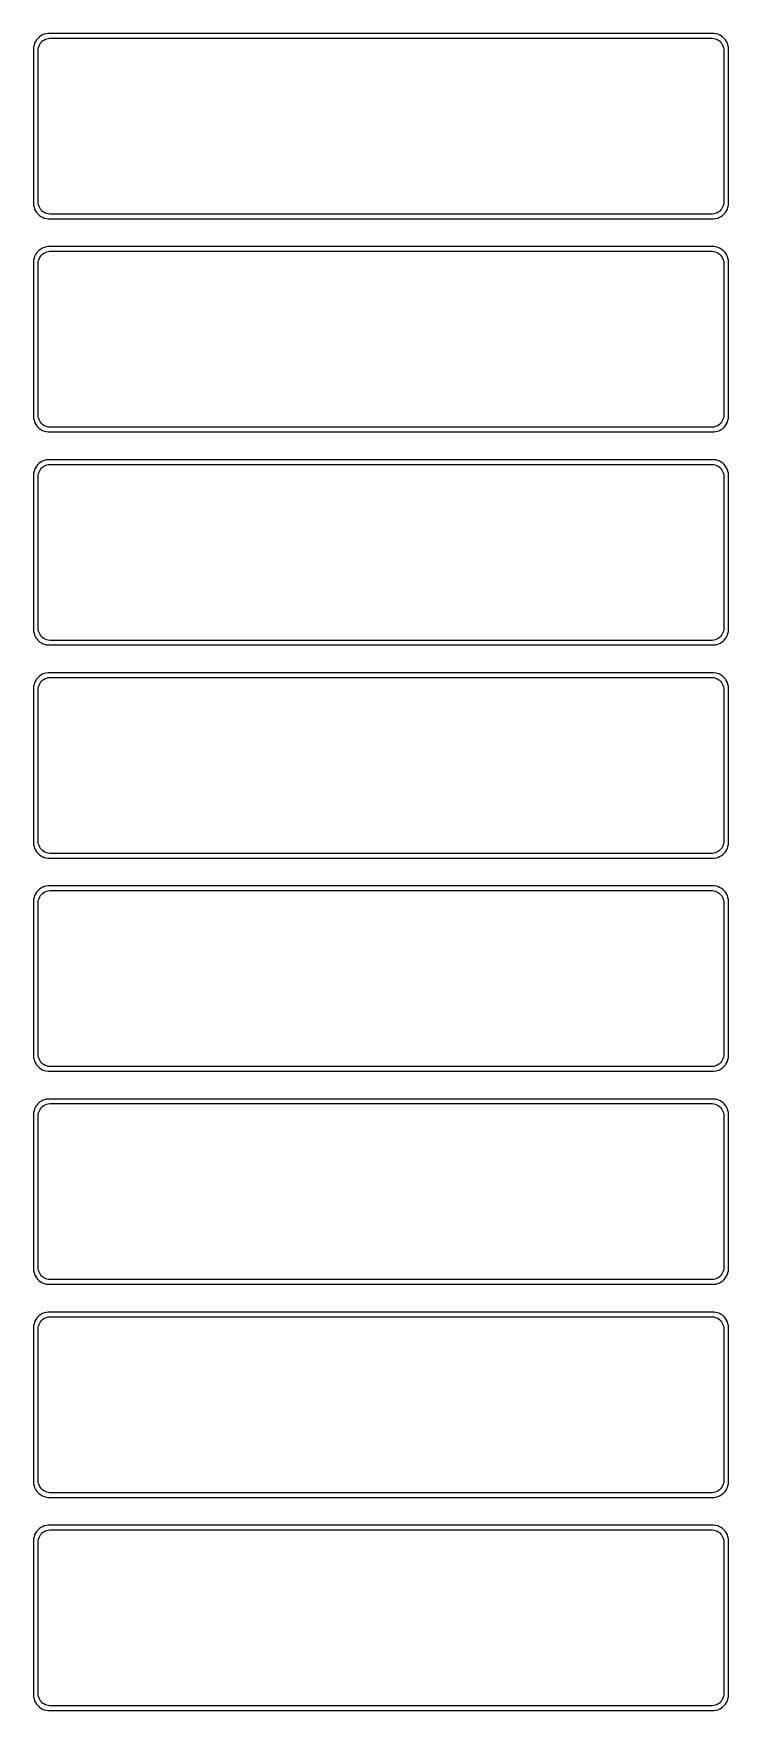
# Model space of a CAD drawing. Header units: metres. Extents: x -112 to 112, y 1005 to 2031.
# Drawn here: x -112 to 112, y 1488 to 2031 of the extents above; entities that cross this region are included whole.
import ezdxf

# ---------------------------------------------------------------- set-up
doc = ezdxf.new("R2010")
doc.units = ezdxf.units.M

msp = doc.modelspace()

# ---------------------------------------------------------------- linework, layer by layer
for p, q in [((-109.045, 2030.76), (-109.629, 2030.52)), ((-108.437, 2030.91), (-109.045, 2030.76)), ((-107.814, 2030.99), (-108.437, 2030.91)), ((107.814, 2030.99), (-107.814, 2030.99)), ((108.437, 2030.91), (107.814, 2030.99)), ((109.045, 2030.76), (108.437, 2030.91)), ((109.629, 2030.52), (109.045, 2030.76)), ((-112.461, 2026.63), (-112.5, 2026)), ((-112.5, 2026), (-112.5, 1976)), ((-112.343, 2027.24), (-112.461, 2026.63)), ((-112.149, 2027.84), (-112.343, 2027.24)), ((-111.882, 2028.41), (-112.149, 2027.84)), ((-111.545, 2028.94), (-111.882, 2028.41)), ((-111.145, 2029.42), (-111.545, 2028.94)), ((-110.687, 2029.85), (-111.145, 2029.42)), ((-111, 2025.5), (-110.968, 2026)), ((-111, 1976.5), (-111, 2025.5)), ((-110.968, 2026), (-110.874, 2026.49)), ((-110.874, 2026.49), (-110.719, 2026.97)), ((-110.719, 2026.97), (-110.505, 2027.43)), ((-110.179, 2030.22), (-110.687, 2029.85)), ((-110.505, 2027.43), (-110.236, 2027.85)), ((-110.236, 2027.85), (-109.916, 2028.24)), ((-109.629, 2030.52), (-110.179, 2030.22)), ((-109.916, 2028.24), (-109.55, 2028.58)), ((-109.55, 2028.58), (-109.143, 2028.88)), ((-109.143, 2028.88), (-108.703, 2029.12)), ((-108.703, 2029.12), (-108.236, 2029.3)), ((-108.236, 2029.3), (-107.75, 2029.43)), ((-107.75, 2029.43), (-107.251, 2029.49)), ((-107.251, 2029.49), (107.251, 2029.49)), ((107.251, 2029.49), (107.75, 2029.43)), ((107.75, 2029.43), (108.236, 2029.3)), ((108.236, 2029.3), (108.703, 2029.12)), ((108.703, 2029.12), (109.143, 2028.88)), ((109.143, 2028.88), (109.55, 2028.58)), ((109.55, 2028.58), (109.916, 2028.24)), ((110.179, 2030.22), (109.629, 2030.52)), ((109.916, 2028.24), (110.236, 2027.85)), ((110.687, 2029.85), (110.179, 2030.22)), ((110.236, 2027.85), (110.505, 2027.43)), ((110.505, 2027.43), (110.719, 2026.97)), ((111.145, 2029.42), (110.687, 2029.85)), ((110.719, 2026.97), (110.874, 2026.49)), ((110.874, 2026.49), (110.968, 2026)), ((110.968, 2026), (111, 2025.5)), ((111, 2025.5), (111, 1976.5)), ((111.545, 2028.94), (111.145, 2029.42)), ((111.882, 2028.41), (111.545, 2028.94)), ((112.149, 2027.84), (111.882, 2028.41)), ((112.343, 2027.24), (112.149, 2027.84)), ((112.461, 2026.63), (112.343, 2027.24)), ((112.5, 2026), (112.461, 2026.63)), ((112.5, 1976), (112.5, 2026)), ((-110.968, 1976), (-111, 1976.5)), ((111, 1976.5), (110.968, 1976)), ((-112.5, 1976), (-112.461, 1975.37)), ((-112.461, 1975.37), (-112.343, 1974.76)), ((-112.343, 1974.76), (-112.149, 1974.16)), ((-112.149, 1974.16), (-111.882, 1973.59)), ((-111.882, 1973.59), (-111.545, 1973.06)), ((-111.545, 1973.06), (-111.145, 1972.58)), ((-111.145, 1972.58), (-110.687, 1972.15)), ((-110.874, 1975.51), (-110.968, 1976)), ((-110.719, 1975.03), (-110.874, 1975.51)), ((-110.505, 1974.57), (-110.719, 1975.03)), ((-110.687, 1972.15), (-110.179, 1971.78)), ((-110.236, 1974.15), (-110.505, 1974.57)), ((-109.916, 1973.76), (-110.236, 1974.15)), ((-110.179, 1971.78), (-109.629, 1971.48)), ((-109.55, 1973.42), (-109.916, 1973.76)), ((-109.629, 1971.48), (-109.045, 1971.24)), ((-109.143, 1973.12), (-109.55, 1973.42)), ((-108.703, 1972.88), (-109.143, 1973.12)), ((-109.045, 1971.24), (-108.437, 1971.09)), ((-108.236, 1972.7), (-108.703, 1972.88)), ((-108.437, 1971.09), (-107.814, 1971.01)), ((-107.75, 1972.57), (-108.236, 1972.7)), ((-107.251, 1972.51), (-107.75, 1972.57)), ((107.251, 1972.51), (-107.251, 1972.51)), ((107.75, 1972.57), (107.251, 1972.51)), ((108.236, 1972.7), (107.75, 1972.57)), ((107.814, 1971.01), (108.437, 1971.09)), ((108.703, 1972.88), (108.236, 1972.7)), ((108.437, 1971.09), (109.045, 1971.24)), ((109.143, 1973.12), (108.703, 1972.88)), ((109.045, 1971.24), (109.629, 1971.48)), ((109.55, 1973.42), (109.143, 1973.12)), ((109.916, 1973.76), (109.55, 1973.42)), ((109.629, 1971.48), (110.179, 1971.78)), ((110.236, 1974.15), (109.916, 1973.76)), ((110.179, 1971.78), (110.687, 1972.15)), ((110.505, 1974.57), (110.236, 1974.15)), ((110.719, 1975.03), (110.505, 1974.57)), ((110.687, 1972.15), (111.145, 1972.58)), ((110.874, 1975.51), (110.719, 1975.03)), ((110.968, 1976), (110.874, 1975.51)), ((111.145, 1972.58), (111.545, 1973.06)), ((111.545, 1973.06), (111.882, 1973.59)), ((111.882, 1973.59), (112.149, 1974.16)), ((112.149, 1974.16), (112.343, 1974.76)), ((112.343, 1974.76), (112.461, 1975.37)), ((112.461, 1975.37), (112.5, 1976)), ((-107.814, 1971.01), (107.814, 1971.01)), ((-111.145, 1960.42), (-111.545, 1959.94)), ((-110.687, 1960.85), (-111.145, 1960.42)), ((-110.179, 1961.22), (-110.687, 1960.85)), ((-109.629, 1961.52), (-110.179, 1961.22)), ((-109.045, 1961.76), (-109.629, 1961.52)), ((-108.437, 1961.91), (-109.045, 1961.76)), ((-108.703, 1960.12), (-108.236, 1960.3)), ((-107.814, 1961.99), (-108.437, 1961.91)), ((-108.236, 1960.3), (-107.75, 1960.43)), ((107.814, 1961.99), (-107.814, 1961.99)), ((-107.75, 1960.43), (-107.251, 1960.49)), ((-107.251, 1960.49), (107.251, 1960.49)), ((107.251, 1960.49), (107.75, 1960.43)), ((107.75, 1960.43), (108.236, 1960.3)), ((108.437, 1961.91), (107.814, 1961.99)), ((108.236, 1960.3), (108.703, 1960.12)), ((109.045, 1961.76), (108.437, 1961.91)), ((109.629, 1961.52), (109.045, 1961.76)), ((110.179, 1961.22), (109.629, 1961.52)), ((110.687, 1960.85), (110.179, 1961.22)), ((111.145, 1960.42), (110.687, 1960.85)), ((111.545, 1959.94), (111.145, 1960.42)), ((-112.461, 1957.63), (-112.5, 1957)), ((-112.5, 1957), (-112.5, 1907)), ((-112.343, 1958.24), (-112.461, 1957.63)), ((-112.149, 1958.84), (-112.343, 1958.24)), ((-111.882, 1959.41), (-112.149, 1958.84)), ((-111.545, 1959.94), (-111.882, 1959.41)), ((-111, 1956.5), (-110.968, 1957)), ((-111, 1907.5), (-111, 1956.5)), ((-110.968, 1957), (-110.874, 1957.49)), ((-110.874, 1957.49), (-110.719, 1957.97)), ((-110.719, 1957.97), (-110.505, 1958.43)), ((-110.505, 1958.43), (-110.236, 1958.85)), ((-110.236, 1958.85), (-109.916, 1959.24)), ((-109.916, 1959.24), (-109.55, 1959.58)), ((-109.55, 1959.58), (-109.143, 1959.88)), ((-109.143, 1959.88), (-108.703, 1960.12)), ((108.703, 1960.12), (109.143, 1959.88)), ((109.143, 1959.88), (109.55, 1959.58)), ((109.55, 1959.58), (109.916, 1959.24)), ((109.916, 1959.24), (110.236, 1958.85)), ((110.236, 1958.85), (110.505, 1958.43)), ((110.505, 1958.43), (110.719, 1957.97)), ((110.719, 1957.97), (110.874, 1957.49)), ((110.874, 1957.49), (110.968, 1957)), ((110.968, 1957), (111, 1956.5)), ((111, 1956.5), (111, 1907.5)), ((111.882, 1959.41), (111.545, 1959.94)), ((112.149, 1958.84), (111.882, 1959.41)), ((112.343, 1958.24), (112.149, 1958.84)), ((112.461, 1957.63), (112.343, 1958.24)), ((112.5, 1957), (112.461, 1957.63)), ((112.5, 1907), (112.5, 1957)), ((-112.5, 1907), (-112.461, 1906.37)), ((-112.461, 1906.37), (-112.343, 1905.76)), ((-110.968, 1907), (-111, 1907.5)), ((-110.874, 1906.51), (-110.968, 1907)), ((-110.719, 1906.03), (-110.874, 1906.51)), ((-110.505, 1905.57), (-110.719, 1906.03)), ((110.719, 1906.03), (110.505, 1905.57)), ((110.874, 1906.51), (110.719, 1906.03)), ((110.968, 1907), (110.874, 1906.51)), ((111, 1907.5), (110.968, 1907)), ((112.343, 1905.76), (112.461, 1906.37)), ((112.461, 1906.37), (112.5, 1907)), ((-112.343, 1905.76), (-112.149, 1905.16)), ((-112.149, 1905.16), (-111.882, 1904.59)), ((-111.882, 1904.59), (-111.545, 1904.06)), ((-111.545, 1904.06), (-111.145, 1903.58)), ((-111.145, 1903.58), (-110.687, 1903.15)), ((-110.687, 1903.15), (-110.179, 1902.78)), ((-110.236, 1905.15), (-110.505, 1905.57)), ((-109.916, 1904.76), (-110.236, 1905.15)), ((-110.179, 1902.78), (-109.629, 1902.48)), ((-109.55, 1904.42), (-109.916, 1904.76)), ((-109.629, 1902.48), (-109.045, 1902.24)), ((-109.143, 1904.12), (-109.55, 1904.42)), ((-108.703, 1903.88), (-109.143, 1904.12)), ((-109.045, 1902.24), (-108.437, 1902.09)), ((-108.236, 1903.7), (-108.703, 1903.88)), ((-108.437, 1902.09), (-107.814, 1902.01)), ((-107.75, 1903.57), (-108.236, 1903.7)), ((-107.814, 1902.01), (107.814, 1902.01)), ((-107.251, 1903.51), (-107.75, 1903.57)), ((107.251, 1903.51), (-107.251, 1903.51)), ((107.75, 1903.57), (107.251, 1903.51)), ((108.236, 1903.7), (107.75, 1903.57)), ((107.814, 1902.01), (108.437, 1902.09)), ((108.703, 1903.88), (108.236, 1903.7)), ((108.437, 1902.09), (109.045, 1902.24)), ((109.143, 1904.12), (108.703, 1903.88)), ((109.045, 1902.24), (109.629, 1902.48)), ((109.55, 1904.42), (109.143, 1904.12)), ((109.916, 1904.76), (109.55, 1904.42)), ((109.629, 1902.48), (110.179, 1902.78)), ((110.236, 1905.15), (109.916, 1904.76)), ((110.179, 1902.78), (110.687, 1903.15)), ((110.505, 1905.57), (110.236, 1905.15)), ((110.687, 1903.15), (111.145, 1903.58)), ((111.145, 1903.58), (111.545, 1904.06)), ((111.545, 1904.06), (111.882, 1904.59)), ((111.882, 1904.59), (112.149, 1905.16)), ((112.149, 1905.16), (112.343, 1905.76)), ((-112.149, 1889.84), (-112.343, 1889.24)), ((-111.882, 1890.41), (-112.149, 1889.84)), ((-111.545, 1890.94), (-111.882, 1890.41)), ((-111.145, 1891.42), (-111.545, 1890.94)), ((-110.687, 1891.85), (-111.145, 1891.42)), ((-110.179, 1892.22), (-110.687, 1891.85)), ((-110.505, 1889.43), (-110.236, 1889.85)), ((-110.236, 1889.85), (-109.916, 1890.24)), ((-109.629, 1892.52), (-110.179, 1892.22)), ((-109.916, 1890.24), (-109.55, 1890.58)), ((-109.045, 1892.76), (-109.629, 1892.52)), ((-109.55, 1890.58), (-109.143, 1890.88)), ((-109.143, 1890.88), (-108.703, 1891.12)), ((-108.437, 1892.91), (-109.045, 1892.76)), ((-108.703, 1891.12), (-108.236, 1891.3)), ((-107.814, 1892.99), (-108.437, 1892.91)), ((-108.236, 1891.3), (-107.75, 1891.43)), ((107.814, 1892.99), (-107.814, 1892.99)), ((-107.75, 1891.43), (-107.251, 1891.49)), ((-107.251, 1891.49), (107.251, 1891.49)), ((107.251, 1891.49), (107.75, 1891.43)), ((107.75, 1891.43), (108.236, 1891.3)), ((108.437, 1892.91), (107.814, 1892.99)), ((108.236, 1891.3), (108.703, 1891.12)), ((109.045, 1892.76), (108.437, 1892.91)), ((108.703, 1891.12), (109.143, 1890.88)), ((109.629, 1892.52), (109.045, 1892.76)), ((109.143, 1890.88), (109.55, 1890.58)), ((109.55, 1890.58), (109.916, 1890.24)), ((110.179, 1892.22), (109.629, 1892.52)), ((109.916, 1890.24), (110.236, 1889.85)), ((110.687, 1891.85), (110.179, 1892.22)), ((110.236, 1889.85), (110.505, 1889.43)), ((111.145, 1891.42), (110.687, 1891.85)), ((111.545, 1890.94), (111.145, 1891.42)), ((111.882, 1890.41), (111.545, 1890.94)), ((112.149, 1889.84), (111.882, 1890.41)), ((112.343, 1889.24), (112.149, 1889.84)), ((-112.461, 1888.63), (-112.5, 1888)), ((-112.5, 1888), (-112.5, 1838)), ((-112.343, 1889.24), (-112.461, 1888.63)), ((-111, 1887.5), (-110.968, 1888)), ((-111, 1838.5), (-111, 1887.5)), ((-110.968, 1888), (-110.874, 1888.49)), ((-110.874, 1888.49), (-110.719, 1888.97)), ((-110.719, 1888.97), (-110.505, 1889.43)), ((110.505, 1889.43), (110.719, 1888.97)), ((110.719, 1888.97), (110.874, 1888.49)), ((110.874, 1888.49), (110.968, 1888)), ((110.968, 1888), (111, 1887.5)), ((111, 1887.5), (111, 1838.5)), ((112.461, 1888.63), (112.343, 1889.24)), ((112.5, 1888), (112.461, 1888.63)), ((112.5, 1838), (112.5, 1888)), ((-112.5, 1838), (-112.461, 1837.37)), ((-112.461, 1837.37), (-112.343, 1836.76)), ((-112.343, 1836.76), (-112.149, 1836.16)), ((-112.149, 1836.16), (-111.882, 1835.59)), ((-111.882, 1835.59), (-111.545, 1835.06)), ((-110.968, 1838), (-111, 1838.5)), ((-110.874, 1837.51), (-110.968, 1838)), ((-110.719, 1837.03), (-110.874, 1837.51)), ((-110.505, 1836.57), (-110.719, 1837.03)), ((-110.236, 1836.15), (-110.505, 1836.57)), ((-109.916, 1835.76), (-110.236, 1836.15)), ((-109.55, 1835.42), (-109.916, 1835.76)), ((-109.143, 1835.12), (-109.55, 1835.42)), ((109.55, 1835.42), (109.143, 1835.12)), ((109.916, 1835.76), (109.55, 1835.42)), ((110.236, 1836.15), (109.916, 1835.76)), ((110.505, 1836.57), (110.236, 1836.15)), ((110.719, 1837.03), (110.505, 1836.57)), ((110.874, 1837.51), (110.719, 1837.03)), ((110.968, 1838), (110.874, 1837.51)), ((111, 1838.5), (110.968, 1838)), ((111.545, 1835.06), (111.882, 1835.59)), ((111.882, 1835.59), (112.149, 1836.16)), ((112.149, 1836.16), (112.343, 1836.76)), ((112.343, 1836.76), (112.461, 1837.37)), ((112.461, 1837.37), (112.5, 1838)), ((-111.545, 1835.06), (-111.145, 1834.58)), ((-111.145, 1834.58), (-110.687, 1834.15)), ((-110.687, 1834.15), (-110.179, 1833.78)), ((-110.179, 1833.78), (-109.629, 1833.48)), ((-109.629, 1833.48), (-109.045, 1833.24)), ((-108.703, 1834.88), (-109.143, 1835.12)), ((-109.045, 1833.24), (-108.437, 1833.09)), ((-108.236, 1834.7), (-108.703, 1834.88)), ((-108.437, 1833.09), (-107.814, 1833.01)), ((-107.75, 1834.57), (-108.236, 1834.7)), ((-107.814, 1833.01), (107.814, 1833.01)), ((-107.251, 1834.51), (-107.75, 1834.57)), ((107.251, 1834.51), (-107.251, 1834.51)), ((107.75, 1834.57), (107.251, 1834.51)), ((108.236, 1834.7), (107.75, 1834.57)), ((107.814, 1833.01), (108.437, 1833.09)), ((108.703, 1834.88), (108.236, 1834.7)), ((108.437, 1833.09), (109.045, 1833.24)), ((109.143, 1835.12), (108.703, 1834.88)), ((109.045, 1833.24), (109.629, 1833.48)), ((109.629, 1833.48), (110.179, 1833.78)), ((110.179, 1833.78), (110.687, 1834.15)), ((110.687, 1834.15), (111.145, 1834.58)), ((111.145, 1834.58), (111.545, 1835.06)), ((-112.461, 1819.63), (-112.5, 1819)), ((-112.5, 1819), (-112.5, 1769)), ((-112.343, 1820.24), (-112.461, 1819.63)), ((-112.149, 1820.84), (-112.343, 1820.24)), ((-111.882, 1821.41), (-112.149, 1820.84)), ((-111.545, 1821.94), (-111.882, 1821.41)), ((-111.145, 1822.42), (-111.545, 1821.94)), ((-110.687, 1822.85), (-111.145, 1822.42)), ((-111, 1818.5), (-110.968, 1819)), ((-110.968, 1819), (-110.874, 1819.49)), ((-110.874, 1819.49), (-110.719, 1819.97)), ((-110.719, 1819.97), (-110.505, 1820.43)), ((-110.179, 1823.22), (-110.687, 1822.85)), ((-110.505, 1820.43), (-110.236, 1820.85)), ((-110.236, 1820.85), (-109.916, 1821.24)), ((-109.629, 1823.52), (-110.179, 1823.22)), ((-109.916, 1821.24), (-109.55, 1821.58)), ((-109.045, 1823.76), (-109.629, 1823.52)), ((-109.55, 1821.58), (-109.143, 1821.88)), ((-109.143, 1821.88), (-108.703, 1822.12)), ((-108.437, 1823.91), (-109.045, 1823.76)), ((-108.703, 1822.12), (-108.236, 1822.3)), ((-107.814, 1823.99), (-108.437, 1823.91)), ((-108.236, 1822.3), (-107.75, 1822.43)), ((107.814, 1823.99), (-107.814, 1823.99)), ((-107.75, 1822.43), (-107.251, 1822.49)), ((-107.251, 1822.49), (107.251, 1822.49)), ((107.251, 1822.49), (107.75, 1822.43)), ((107.75, 1822.43), (108.236, 1822.3)), ((108.437, 1823.91), (107.814, 1823.99)), ((108.236, 1822.3), (108.703, 1822.12)), ((109.045, 1823.76), (108.437, 1823.91)), ((108.703, 1822.12), (109.143, 1821.88)), ((109.629, 1823.52), (109.045, 1823.76)), ((109.143, 1821.88), (109.55, 1821.58)), ((109.55, 1821.58), (109.916, 1821.24)), ((110.179, 1823.22), (109.629, 1823.52)), ((109.916, 1821.24), (110.236, 1820.85)), ((110.687, 1822.85), (110.179, 1823.22)), ((110.236, 1820.85), (110.505, 1820.43)), ((110.505, 1820.43), (110.719, 1819.97)), ((111.145, 1822.42), (110.687, 1822.85)), ((110.719, 1819.97), (110.874, 1819.49)), ((110.874, 1819.49), (110.968, 1819)), ((110.968, 1819), (111, 1818.5)), ((111.545, 1821.94), (111.145, 1822.42)), ((111.882, 1821.41), (111.545, 1821.94)), ((112.149, 1820.84), (111.882, 1821.41)), ((112.343, 1820.24), (112.149, 1820.84)), ((112.461, 1819.63), (112.343, 1820.24)), ((112.5, 1819), (112.461, 1819.63)), ((112.5, 1769), (112.5, 1819)), ((-111, 1769.5), (-111, 1818.5)), ((111, 1818.5), (111, 1769.5)), ((-112.5, 1769), (-112.461, 1768.37)), ((-112.461, 1768.37), (-112.343, 1767.76)), ((-112.343, 1767.76), (-112.149, 1767.16)), ((-112.149, 1767.16), (-111.882, 1766.59)), ((-111.882, 1766.59), (-111.545, 1766.06)), ((-111.545, 1766.06), (-111.145, 1765.58)), ((-111.145, 1765.58), (-110.687, 1765.15)), ((-110.968, 1769), (-111, 1769.5)), ((-110.874, 1768.51), (-110.968, 1769)), ((-110.719, 1768.03), (-110.874, 1768.51)), ((-110.505, 1767.57), (-110.719, 1768.03)), ((-110.687, 1765.15), (-110.179, 1764.78)), ((-110.236, 1767.15), (-110.505, 1767.57)), ((-109.916, 1766.76), (-110.236, 1767.15)), ((-110.179, 1764.78), (-109.629, 1764.48)), ((-109.55, 1766.42), (-109.916, 1766.76)), ((-109.143, 1766.12), (-109.55, 1766.42)), ((-108.703, 1765.88), (-109.143, 1766.12)), ((-108.236, 1765.7), (-108.703, 1765.88)), ((-107.75, 1765.57), (-108.236, 1765.7)), ((-107.251, 1765.51), (-107.75, 1765.57)), ((107.251, 1765.51), (-107.251, 1765.51)), ((107.75, 1765.57), (107.251, 1765.51)), ((108.236, 1765.7), (107.75, 1765.57)), ((108.703, 1765.88), (108.236, 1765.7)), ((109.143, 1766.12), (108.703, 1765.88)), ((109.55, 1766.42), (109.143, 1766.12)), ((109.916, 1766.76), (109.55, 1766.42)), ((109.629, 1764.48), (110.179, 1764.78)), ((110.236, 1767.15), (109.916, 1766.76)), ((110.179, 1764.78), (110.687, 1765.15)), ((110.505, 1767.57), (110.236, 1767.15)), ((110.719, 1768.03), (110.505, 1767.57)), ((110.687, 1765.15), (111.145, 1765.58)), ((110.874, 1768.51), (110.719, 1768.03)), ((110.968, 1769), (110.874, 1768.51)), ((111, 1769.5), (110.968, 1769)), ((111.145, 1765.58), (111.545, 1766.06)), ((111.545, 1766.06), (111.882, 1766.59)), ((111.882, 1766.59), (112.149, 1767.16)), ((112.149, 1767.16), (112.343, 1767.76)), ((112.343, 1767.76), (112.461, 1768.37)), ((112.461, 1768.37), (112.5, 1769)), ((-109.629, 1764.48), (-109.045, 1764.24)), ((-109.045, 1764.24), (-108.437, 1764.09)), ((-108.437, 1764.09), (-107.814, 1764.01)), ((-107.814, 1764.01), (107.814, 1764.01)), ((107.814, 1764.01), (108.437, 1764.09)), ((108.437, 1764.09), (109.045, 1764.24)), ((109.045, 1764.24), (109.629, 1764.48)), ((-110.687, 1753.85), (-111.145, 1753.42)), ((-110.179, 1754.22), (-110.687, 1753.85)), ((-109.629, 1754.52), (-110.179, 1754.22)), ((-109.045, 1754.76), (-109.629, 1754.52)), ((-108.437, 1754.91), (-109.045, 1754.76)), ((-107.814, 1754.99), (-108.437, 1754.91)), ((107.814, 1754.99), (-107.814, 1754.99)), ((108.437, 1754.91), (107.814, 1754.99)), ((109.045, 1754.76), (108.437, 1754.91)), ((109.629, 1754.52), (109.045, 1754.76)), ((110.179, 1754.22), (109.629, 1754.52)), ((110.687, 1753.85), (110.179, 1754.22)), ((111.145, 1753.42), (110.687, 1753.85)), ((-112.461, 1750.63), (-112.5, 1750)), ((-112.5, 1750), (-112.5, 1700)), ((-112.343, 1751.24), (-112.461, 1750.63)), ((-112.149, 1751.84), (-112.343, 1751.24)), ((-111.882, 1752.41), (-112.149, 1751.84)), ((-111.545, 1752.94), (-111.882, 1752.41)), ((-111.145, 1753.42), (-111.545, 1752.94)), ((-111, 1749.5), (-110.968, 1750)), ((-111, 1700.5), (-111, 1749.5)), ((-110.968, 1750), (-110.874, 1750.49)), ((-110.874, 1750.49), (-110.719, 1750.97)), ((-110.719, 1750.97), (-110.505, 1751.43)), ((-110.505, 1751.43), (-110.236, 1751.85)), ((-110.236, 1751.85), (-109.916, 1752.24)), ((-109.916, 1752.24), (-109.55, 1752.58)), ((-109.55, 1752.58), (-109.143, 1752.88)), ((-109.143, 1752.88), (-108.703, 1753.12)), ((-108.703, 1753.12), (-108.236, 1753.3)), ((-108.236, 1753.3), (-107.75, 1753.43)), ((-107.75, 1753.43), (-107.251, 1753.49)), ((-107.251, 1753.49), (107.251, 1753.49)), ((107.251, 1753.49), (107.75, 1753.43)), ((107.75, 1753.43), (108.236, 1753.3)), ((108.236, 1753.3), (108.703, 1753.12)), ((108.703, 1753.12), (109.143, 1752.88)), ((109.143, 1752.88), (109.55, 1752.58)), ((109.55, 1752.58), (109.916, 1752.24)), ((109.916, 1752.24), (110.236, 1751.85)), ((110.236, 1751.85), (110.505, 1751.43)), ((110.505, 1751.43), (110.719, 1750.97)), ((110.719, 1750.97), (110.874, 1750.49)), ((110.874, 1750.49), (110.968, 1750)), ((110.968, 1750), (111, 1749.5)), ((111, 1749.5), (111, 1700.5)), ((111.545, 1752.94), (111.145, 1753.42)), ((111.882, 1752.41), (111.545, 1752.94)), ((112.149, 1751.84), (111.882, 1752.41)), ((112.343, 1751.24), (112.149, 1751.84)), ((112.461, 1750.63), (112.343, 1751.24)), ((112.5, 1750), (112.461, 1750.63)), ((112.5, 1700), (112.5, 1750)), ((-112.5, 1700), (-112.461, 1699.37)), ((-110.968, 1700), (-111, 1700.5)), ((-110.874, 1699.51), (-110.968, 1700)), ((110.968, 1700), (110.874, 1699.51)), ((111, 1700.5), (110.968, 1700)), ((112.461, 1699.37), (112.5, 1700)), ((-112.461, 1699.37), (-112.343, 1698.76)), ((-112.343, 1698.76), (-112.149, 1698.16)), ((-112.149, 1698.16), (-111.882, 1697.59)), ((-111.882, 1697.59), (-111.545, 1697.06)), ((-111.545, 1697.06), (-111.145, 1696.58)), ((-111.145, 1696.58), (-110.687, 1696.15)), ((-110.719, 1699.03), (-110.874, 1699.51)), ((-110.505, 1698.57), (-110.719, 1699.03)), ((-110.687, 1696.15), (-110.179, 1695.78)), ((-110.236, 1698.15), (-110.505, 1698.57)), ((-109.916, 1697.76), (-110.236, 1698.15)), ((-110.179, 1695.78), (-109.629, 1695.48)), ((-109.55, 1697.42), (-109.916, 1697.76)), ((-109.629, 1695.48), (-109.045, 1695.24)), ((-109.143, 1697.12), (-109.55, 1697.42)), ((-108.703, 1696.88), (-109.143, 1697.12)), ((-109.045, 1695.24), (-108.437, 1695.09)), ((-108.236, 1696.7), (-108.703, 1696.88)), ((-108.437, 1695.09), (-107.814, 1695.01)), ((-107.75, 1696.57), (-108.236, 1696.7)), ((-107.814, 1695.01), (107.814, 1695.01)), ((-107.251, 1696.51), (-107.75, 1696.57)), ((107.251, 1696.51), (-107.251, 1696.51)), ((107.75, 1696.57), (107.251, 1696.51)), ((108.236, 1696.7), (107.75, 1696.57)), ((107.814, 1695.01), (108.437, 1695.09)), ((108.703, 1696.88), (108.236, 1696.7)), ((108.437, 1695.09), (109.045, 1695.24)), ((109.143, 1697.12), (108.703, 1696.88)), ((109.045, 1695.24), (109.629, 1695.48)), ((109.55, 1697.42), (109.143, 1697.12)), ((109.916, 1697.76), (109.55, 1697.42)), ((109.629, 1695.48), (110.179, 1695.78)), ((110.236, 1698.15), (109.916, 1697.76)), ((110.179, 1695.78), (110.687, 1696.15)), ((110.505, 1698.57), (110.236, 1698.15)), ((110.719, 1699.03), (110.505, 1698.57)), ((110.687, 1696.15), (111.145, 1696.58)), ((110.874, 1699.51), (110.719, 1699.03)), ((111.145, 1696.58), (111.545, 1697.06)), ((111.545, 1697.06), (111.882, 1697.59)), ((111.882, 1697.59), (112.149, 1698.16)), ((112.149, 1698.16), (112.343, 1698.76)), ((112.343, 1698.76), (112.461, 1699.37)), ((-111.882, 1683.41), (-112.149, 1682.84)), ((-111.545, 1683.94), (-111.882, 1683.41)), ((-111.145, 1684.42), (-111.545, 1683.94)), ((-110.687, 1684.85), (-111.145, 1684.42)), ((-110.179, 1685.22), (-110.687, 1684.85)), ((-110.236, 1682.85), (-109.916, 1683.24)), ((-109.629, 1685.52), (-110.179, 1685.22)), ((-109.916, 1683.24), (-109.55, 1683.58)), ((-109.045, 1685.76), (-109.629, 1685.52)), ((-109.55, 1683.58), (-109.143, 1683.88)), ((-109.143, 1683.88), (-108.703, 1684.12)), ((-108.437, 1685.91), (-109.045, 1685.76)), ((-108.703, 1684.12), (-108.236, 1684.3)), ((-107.814, 1685.99), (-108.437, 1685.91)), ((-108.236, 1684.3), (-107.75, 1684.43)), ((107.814, 1685.99), (-107.814, 1685.99)), ((-107.75, 1684.43), (-107.251, 1684.49)), ((-107.251, 1684.49), (107.251, 1684.49)), ((107.251, 1684.49), (107.75, 1684.43)), ((107.75, 1684.43), (108.236, 1684.3)), ((108.437, 1685.91), (107.814, 1685.99)), ((108.236, 1684.3), (108.703, 1684.12)), ((109.045, 1685.76), (108.437, 1685.91)), ((108.703, 1684.12), (109.143, 1683.88)), ((109.629, 1685.52), (109.045, 1685.76)), ((109.143, 1683.88), (109.55, 1683.58)), ((109.55, 1683.58), (109.916, 1683.24)), ((110.179, 1685.22), (109.629, 1685.52)), ((109.916, 1683.24), (110.236, 1682.85)), ((110.687, 1684.85), (110.179, 1685.22)), ((111.145, 1684.42), (110.687, 1684.85)), ((111.545, 1683.94), (111.145, 1684.42)), ((111.882, 1683.41), (111.545, 1683.94)), ((112.149, 1682.84), (111.882, 1683.41)), ((-112.461, 1681.63), (-112.5, 1681)), ((-112.5, 1681), (-112.5, 1631)), ((-112.343, 1682.24), (-112.461, 1681.63)), ((-112.149, 1682.84), (-112.343, 1682.24)), ((-111, 1680.5), (-110.968, 1681)), ((-111, 1631.5), (-111, 1680.5)), ((-110.968, 1681), (-110.874, 1681.49)), ((-110.874, 1681.49), (-110.719, 1681.97)), ((-110.719, 1681.97), (-110.505, 1682.43)), ((-110.505, 1682.43), (-110.236, 1682.85)), ((110.236, 1682.85), (110.505, 1682.43)), ((110.505, 1682.43), (110.719, 1681.97)), ((110.719, 1681.97), (110.874, 1681.49)), ((110.874, 1681.49), (110.968, 1681)), ((110.968, 1681), (111, 1680.5)), ((111, 1680.5), (111, 1631.5)), ((112.343, 1682.24), (112.149, 1682.84)), ((112.461, 1681.63), (112.343, 1682.24)), ((112.5, 1681), (112.461, 1681.63)), ((112.5, 1631), (112.5, 1681)), ((-112.5, 1631), (-112.461, 1630.37)), ((-112.461, 1630.37), (-112.343, 1629.76)), ((-112.343, 1629.76), (-112.149, 1629.16)), ((-112.149, 1629.16), (-111.882, 1628.59)), ((-110.968, 1631), (-111, 1631.5)), ((-110.874, 1630.51), (-110.968, 1631)), ((-110.719, 1630.03), (-110.874, 1630.51)), ((-110.505, 1629.57), (-110.719, 1630.03)), ((-110.236, 1629.15), (-110.505, 1629.57)), ((-109.916, 1628.76), (-110.236, 1629.15)), ((110.236, 1629.15), (109.916, 1628.76)), ((110.505, 1629.57), (110.236, 1629.15)), ((110.719, 1630.03), (110.505, 1629.57)), ((110.874, 1630.51), (110.719, 1630.03)), ((110.968, 1631), (110.874, 1630.51)), ((111, 1631.5), (110.968, 1631)), ((111.882, 1628.59), (112.149, 1629.16)), ((112.149, 1629.16), (112.343, 1629.76)), ((112.343, 1629.76), (112.461, 1630.37)), ((112.461, 1630.37), (112.5, 1631)), ((-111.882, 1628.59), (-111.545, 1628.06)), ((-111.545, 1628.06), (-111.145, 1627.58)), ((-111.145, 1627.58), (-110.687, 1627.15)), ((-110.687, 1627.15), (-110.179, 1626.78)), ((-110.179, 1626.78), (-109.629, 1626.48)), ((-109.55, 1628.42), (-109.916, 1628.76)), ((-109.629, 1626.48), (-109.045, 1626.24)), ((-109.143, 1628.12), (-109.55, 1628.42)), ((-108.703, 1627.88), (-109.143, 1628.12)), ((-109.045, 1626.24), (-108.437, 1626.09)), ((-108.236, 1627.7), (-108.703, 1627.88)), ((-108.437, 1626.09), (-107.814, 1626.01)), ((-107.75, 1627.57), (-108.236, 1627.7)), ((-107.814, 1626.01), (107.814, 1626.01)), ((-107.251, 1627.51), (-107.75, 1627.57)), ((107.251, 1627.51), (-107.251, 1627.51)), ((107.75, 1627.57), (107.251, 1627.51)), ((108.236, 1627.7), (107.75, 1627.57)), ((107.814, 1626.01), (108.437, 1626.09)), ((108.703, 1627.88), (108.236, 1627.7)), ((108.437, 1626.09), (109.045, 1626.24)), ((109.143, 1628.12), (108.703, 1627.88)), ((109.045, 1626.24), (109.629, 1626.48)), ((109.55, 1628.42), (109.143, 1628.12)), ((109.916, 1628.76), (109.55, 1628.42)), ((109.629, 1626.48), (110.179, 1626.78)), ((110.179, 1626.78), (110.687, 1627.15)), ((110.687, 1627.15), (111.145, 1627.58)), ((111.145, 1627.58), (111.545, 1628.06)), ((111.545, 1628.06), (111.882, 1628.59)), ((-112.343, 1613.24), (-112.461, 1612.63)), ((-112.149, 1613.84), (-112.343, 1613.24)), ((-111.882, 1614.41), (-112.149, 1613.84)), ((-111.545, 1614.94), (-111.882, 1614.41)), ((-111.145, 1615.42), (-111.545, 1614.94)), ((-110.687, 1615.85), (-111.145, 1615.42)), ((-110.874, 1612.49), (-110.719, 1612.97)), ((-110.719, 1612.97), (-110.505, 1613.43)), ((-110.179, 1616.22), (-110.687, 1615.85)), ((-110.505, 1613.43), (-110.236, 1613.85)), ((-110.236, 1613.85), (-109.916, 1614.24)), ((-109.629, 1616.52), (-110.179, 1616.22)), ((-109.916, 1614.24), (-109.55, 1614.58)), ((-109.045, 1616.76), (-109.629, 1616.52)), ((-109.55, 1614.58), (-109.143, 1614.88)), ((-109.143, 1614.88), (-108.703, 1615.12)), ((-108.437, 1616.91), (-109.045, 1616.76)), ((-108.703, 1615.12), (-108.236, 1615.3)), ((-107.814, 1616.99), (-108.437, 1616.91)), ((-108.236, 1615.3), (-107.75, 1615.43)), ((107.814, 1616.99), (-107.814, 1616.99)), ((-107.75, 1615.43), (-107.251, 1615.49)), ((-107.251, 1615.49), (107.251, 1615.49)), ((107.251, 1615.49), (107.75, 1615.43)), ((107.75, 1615.43), (108.236, 1615.3)), ((108.437, 1616.91), (107.814, 1616.99)), ((108.236, 1615.3), (108.703, 1615.12)), ((109.045, 1616.76), (108.437, 1616.91)), ((108.703, 1615.12), (109.143, 1614.88)), ((109.629, 1616.52), (109.045, 1616.76)), ((109.143, 1614.88), (109.55, 1614.58)), ((109.55, 1614.58), (109.916, 1614.24)), ((110.179, 1616.22), (109.629, 1616.52)), ((109.916, 1614.24), (110.236, 1613.85)), ((110.687, 1615.85), (110.179, 1616.22)), ((110.236, 1613.85), (110.505, 1613.43)), ((110.505, 1613.43), (110.719, 1612.97)), ((111.145, 1615.42), (110.687, 1615.85)), ((110.719, 1612.97), (110.874, 1612.49)), ((111.545, 1614.94), (111.145, 1615.42)), ((111.882, 1614.41), (111.545, 1614.94)), ((112.149, 1613.84), (111.882, 1614.41)), ((112.343, 1613.24), (112.149, 1613.84)), ((112.461, 1612.63), (112.343, 1613.24)), ((-112.461, 1612.63), (-112.5, 1612)), ((-112.5, 1612), (-112.5, 1562)), ((-111, 1611.5), (-110.968, 1612)), ((-111, 1562.5), (-111, 1611.5)), ((-110.968, 1612), (-110.874, 1612.49)), ((110.874, 1612.49), (110.968, 1612)), ((110.968, 1612), (111, 1611.5)), ((111, 1611.5), (111, 1562.5)), ((112.5, 1612), (112.461, 1612.63)), ((112.5, 1562), (112.5, 1612)), ((-112.5, 1562), (-112.461, 1561.37)), ((-112.461, 1561.37), (-112.343, 1560.76)), ((-112.343, 1560.76), (-112.149, 1560.16)), ((-112.149, 1560.16), (-111.882, 1559.59)), ((-111.882, 1559.59), (-111.545, 1559.06)), ((-111.545, 1559.06), (-111.145, 1558.58)), ((-111.145, 1558.58), (-110.687, 1558.15)), ((-110.968, 1562), (-111, 1562.5)), ((-110.874, 1561.51), (-110.968, 1562)), ((-110.719, 1561.03), (-110.874, 1561.51)), ((-110.505, 1560.57), (-110.719, 1561.03)), ((-110.236, 1560.15), (-110.505, 1560.57)), ((-109.916, 1559.76), (-110.236, 1560.15)), ((-109.55, 1559.42), (-109.916, 1559.76)), ((-109.143, 1559.12), (-109.55, 1559.42)), ((-108.703, 1558.88), (-109.143, 1559.12)), ((-108.236, 1558.7), (-108.703, 1558.88)), ((-107.75, 1558.57), (-108.236, 1558.7)), ((-107.251, 1558.51), (-107.75, 1558.57)), ((107.251, 1558.51), (-107.251, 1558.51)), ((107.75, 1558.57), (107.251, 1558.51)), ((108.236, 1558.7), (107.75, 1558.57)), ((108.703, 1558.88), (108.236, 1558.7)), ((109.143, 1559.12), (108.703, 1558.88)), ((109.55, 1559.42), (109.143, 1559.12)), ((109.916, 1559.76), (109.55, 1559.42)), ((110.236, 1560.15), (109.916, 1559.76)), ((110.505, 1560.57), (110.236, 1560.15)), ((110.719, 1561.03), (110.505, 1560.57)), ((110.687, 1558.15), (111.145, 1558.58)), ((110.874, 1561.51), (110.719, 1561.03)), ((110.968, 1562), (110.874, 1561.51)), ((111, 1562.5), (110.968, 1562)), ((111.145, 1558.58), (111.545, 1559.06)), ((111.545, 1559.06), (111.882, 1559.59)), ((111.882, 1559.59), (112.149, 1560.16)), ((112.149, 1560.16), (112.343, 1560.76)), ((112.343, 1560.76), (112.461, 1561.37)), ((112.461, 1561.37), (112.5, 1562)), ((-110.687, 1558.15), (-110.179, 1557.78)), ((-110.179, 1557.78), (-109.629, 1557.48)), ((-109.629, 1557.48), (-109.045, 1557.24)), ((-109.045, 1557.24), (-108.437, 1557.09)), ((-108.437, 1557.09), (-107.814, 1557.01)), ((-107.814, 1557.01), (107.814, 1557.01)), ((107.814, 1557.01), (108.437, 1557.09)), ((108.437, 1557.09), (109.045, 1557.24)), ((109.045, 1557.24), (109.629, 1557.48)), ((109.629, 1557.48), (110.179, 1557.78)), ((110.179, 1557.78), (110.687, 1558.15)), ((-109.629, 1547.52), (-110.179, 1547.22)), ((-109.045, 1547.76), (-109.629, 1547.52)), ((-108.437, 1547.91), (-109.045, 1547.76)), ((-107.814, 1547.99), (-108.437, 1547.91)), ((107.814, 1547.99), (-107.814, 1547.99)), ((108.437, 1547.91), (107.814, 1547.99)), ((109.045, 1547.76), (108.437, 1547.91)), ((109.629, 1547.52), (109.045, 1547.76)), ((110.179, 1547.22), (109.629, 1547.52)), ((-112.461, 1543.63), (-112.5, 1543)), ((-112.5, 1543), (-112.5, 1493)), ((-112.343, 1544.24), (-112.461, 1543.63)), ((-112.149, 1544.84), (-112.343, 1544.24)), ((-111.882, 1545.41), (-112.149, 1544.84)), ((-111.545, 1545.94), (-111.882, 1545.41)), ((-111.145, 1546.42), (-111.545, 1545.94)), ((-110.687, 1546.85), (-111.145, 1546.42)), ((-111, 1542.5), (-110.968, 1543)), ((-111, 1493.5), (-111, 1542.5)), ((-110.968, 1543), (-110.874, 1543.49)), ((-110.874, 1543.49), (-110.719, 1543.97)), ((-110.719, 1543.97), (-110.505, 1544.43)), ((-110.179, 1547.22), (-110.687, 1546.85)), ((-110.505, 1544.43), (-110.236, 1544.85)), ((-110.236, 1544.85), (-109.916, 1545.24)), ((-109.916, 1545.24), (-109.55, 1545.58)), ((-109.55, 1545.58), (-109.143, 1545.88)), ((-109.143, 1545.88), (-108.703, 1546.12)), ((-108.703, 1546.12), (-108.236, 1546.3)), ((-108.236, 1546.3), (-107.75, 1546.43)), ((-107.75, 1546.43), (-107.251, 1546.49)), ((-107.251, 1546.49), (107.251, 1546.49)), ((107.251, 1546.49), (107.75, 1546.43)), ((107.75, 1546.43), (108.236, 1546.3)), ((108.236, 1546.3), (108.703, 1546.12)), ((108.703, 1546.12), (109.143, 1545.88)), ((109.143, 1545.88), (109.55, 1545.58)), ((109.55, 1545.58), (109.916, 1545.24)), ((109.916, 1545.24), (110.236, 1544.85)), ((110.687, 1546.85), (110.179, 1547.22)), ((110.236, 1544.85), (110.505, 1544.43)), ((110.505, 1544.43), (110.719, 1543.97)), ((111.145, 1546.42), (110.687, 1546.85)), ((110.719, 1543.97), (110.874, 1543.49)), ((110.874, 1543.49), (110.968, 1543)), ((110.968, 1543), (111, 1542.5)), ((111, 1542.5), (111, 1493.5)), ((111.545, 1545.94), (111.145, 1546.42)), ((111.882, 1545.41), (111.545, 1545.94)), ((112.149, 1544.84), (111.882, 1545.41)), ((112.343, 1544.24), (112.149, 1544.84)), ((112.461, 1543.63), (112.343, 1544.24)), ((112.5, 1543), (112.461, 1543.63)), ((112.5, 1493), (112.5, 1543)), ((-110.968, 1493), (-111, 1493.5)), ((111, 1493.5), (110.968, 1493)), ((-112.5, 1493), (-112.461, 1492.37)), ((-112.461, 1492.37), (-112.343, 1491.76)), ((-112.343, 1491.76), (-112.149, 1491.16)), ((-112.149, 1491.16), (-111.882, 1490.59)), ((-111.882, 1490.59), (-111.545, 1490.06)), ((-111.545, 1490.06), (-111.145, 1489.58)), ((-111.145, 1489.58), (-110.687, 1489.15)), ((-110.874, 1492.51), (-110.968, 1493)), ((-110.719, 1492.03), (-110.874, 1492.51)), ((-110.505, 1491.57), (-110.719, 1492.03)), ((-110.687, 1489.15), (-110.179, 1488.78)), ((-110.236, 1491.15), (-110.505, 1491.57)), ((-109.916, 1490.76), (-110.236, 1491.15)), ((-110.179, 1488.78), (-109.629, 1488.48)), ((-109.55, 1490.42), (-109.916, 1490.76)), ((-109.629, 1488.48), (-109.045, 1488.24)), ((-109.143, 1490.12), (-109.55, 1490.42)), ((-108.703, 1489.88), (-109.143, 1490.12)), ((-109.045, 1488.24), (-108.437, 1488.09)), ((-108.236, 1489.7), (-108.703, 1489.88)), ((-108.437, 1488.09), (-107.814, 1488.01)), ((-107.75, 1489.57), (-108.236, 1489.7)), ((-107.814, 1488.01), (107.814, 1488.01)), ((-107.251, 1489.51), (-107.75, 1489.57)), ((107.251, 1489.51), (-107.251, 1489.51)), ((107.75, 1489.57), (107.251, 1489.51)), ((108.236, 1489.7), (107.75, 1489.57)), ((107.814, 1488.01), (108.437, 1488.09)), ((108.703, 1489.88), (108.236, 1489.7)), ((108.437, 1488.09), (109.045, 1488.24)), ((109.143, 1490.12), (108.703, 1489.88)), ((109.045, 1488.24), (109.629, 1488.48)), ((109.55, 1490.42), (109.143, 1490.12)), ((109.916, 1490.76), (109.55, 1490.42)), ((109.629, 1488.48), (110.179, 1488.78)), ((110.236, 1491.15), (109.916, 1490.76)), ((110.179, 1488.78), (110.687, 1489.15)), ((110.505, 1491.57), (110.236, 1491.15)), ((110.719, 1492.03), (110.505, 1491.57)), ((110.687, 1489.15), (111.145, 1489.58)), ((110.874, 1492.51), (110.719, 1492.03)), ((110.968, 1493), (110.874, 1492.51)), ((111.145, 1489.58), (111.545, 1490.06)), ((111.545, 1490.06), (111.882, 1490.59)), ((111.882, 1490.59), (112.149, 1491.16)), ((112.149, 1491.16), (112.343, 1491.76)), ((112.343, 1491.76), (112.461, 1492.37)), ((112.461, 1492.37), (112.5, 1493))]:
    msp.add_line(p, q)

doc.saveas('drawing.dxf')
